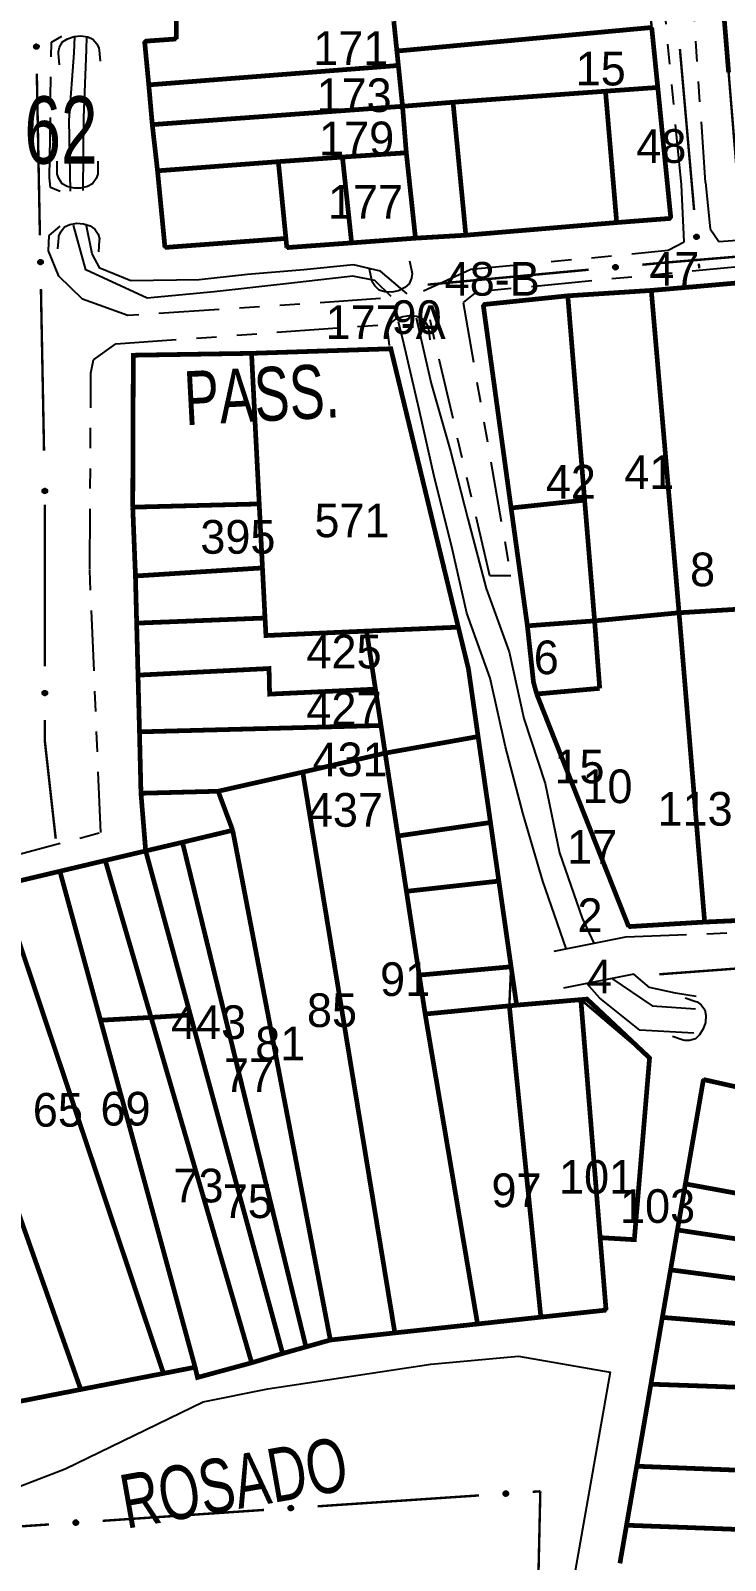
# Model space of a CAD drawing. Extents: x 202481 to 204056, y 4838981 to 4840330.
# Drawn here: x 203891.1 to 203942.7, y 4839398.9 to 4839512.5 of the extents above; entities that cross this region are included whole.
import ezdxf
from ezdxf.enums import TextEntityAlignment as Align

# ---------------------------------------------------------------- set-up
doc = ezdxf.new("R2010")
doc.units = 0
doc.header["$LTSCALE"] = 1.5
doc.header["$MEASUREMENT"] = 0
doc.linetypes.add('TRACO_25', pattern=[8, 3, -1, 1, -1, 1, -1])
for name, color, linetype in [('CD_MALHA_LOTES', 7, 'CONTINUOUS'), ('CD_TXT_QUADRA', 7, 'CONTINUOUS'), ('HD-CURSO-PERENE', 170, 'CONTINUOUS'), ('RU-QUADRA', 210, 'CONTINUOUS'), ('SV-EIXO-RUA-N-PAV', 6, 'CONTINUOUS'), ('SV-EIXO-RUA-PAV', 20, 'CONTINUOUS'), ('SV-PONTE-BUEIRO', 251, 'CONTINUOUS'), ('SV-RUA-NAO-PAV', 7, 'CONTINUOUS'), ('SV-RUA-PAVIM', 7, 'CONTINUOUS'), ('SV-TXT-RUA-N-PAV', 7, 'CONTINUOUS'), ('Th_NmrPort', 1, 'CONTINUOUS')]:
    doc.layers.add(name, color=color, linetype=linetype)
doc.styles.add('ARIAL', font='ARIAL.SHX')

# ---------------------------------------------------------------- blocks, each defined once
blk = doc.blocks.new('COD119', base_point=(203350.85, 4840079.89))
at = {"layer": 'SV-PONTE-BUEIRO'}
blk.add_lwpolyline([(203349.34, 4840077.89), (203349.34, 4840078.723333), (203349.34, 4840078.848333), (203349.465833, 4840079.181667), (203349.7175, 4840079.556667), (203350.095, 4840079.765), (203350.598333, 4840079.89), (203351.101667, 4840079.89), (203351.605, 4840079.765), (203351.9825, 4840079.556667), (203352.234167, 4840079.181667), (203352.36, 4840078.848333), (203352.36, 4840078.723333), (203352.36, 4840077.89)], dxfattribs=at)

msp = doc.modelspace()

# ---------------------------------------------------------------- linework, layer by layer
at = {"layer": 'CD_MALHA_LOTES', "linetype": 'Continuous', "const_width": 0.35, "flags": 128}
for points in [[(203901.94, 4839517.87), (203901.96, 4839511.86)], [(203942.97, 4839509.38), (203942.56, 4839514.38)], [(203918.34, 4839510.96), (203918.11, 4839513.18)], [(203918.34, 4839510.96), (203937.26, 4839512.71)], [(203937.26, 4839512.71), (203937.71, 4839508.26)], [(203901.96, 4839511.86), (203899.61, 4839511.69)], [(203899.61, 4839511.69), (203899.92, 4839508.45)], [(203899.92, 4839508.45), (203918.45, 4839509.89)], [(203918.45, 4839509.89), (203918.34, 4839510.96)], [(203918.76, 4839506.86), (203918.45, 4839509.89)], [(203900.18, 4839505.5), (203899.92, 4839508.45)], [(203922.51, 4839507.16), (203933.83, 4839507.98)], [(203933.83, 4839507.98), (203937.71, 4839508.26)], [(203934.66, 4839498.23), (203933.83, 4839507.98)], [(203937.71, 4839508.26), (203938.68, 4839498.54)], [(203900.18, 4839505.5), (203918.76, 4839506.86)], [(203918.76, 4839506.86), (203922.51, 4839507.16)], [(203919.04, 4839503.41), (203918.76, 4839506.86)], [(203923.46, 4839497.29), (203922.51, 4839507.16)], [(203900.57, 4839502.07), (203900.18, 4839505.5)], [(203909.54, 4839502.75), (203914.3, 4839503.09)], [(203914.3, 4839503.09), (203919.04, 4839503.41)], [(203914.98, 4839496.72), (203914.3, 4839503.09)], [(203919.72, 4839497.07), (203919.04, 4839503.41)], [(203900.57, 4839502.07), (203909.54, 4839502.75)], [(203901.12, 4839496.38), (203900.57, 4839502.07)], [(203910.1, 4839497.05), (203909.54, 4839502.75)], [(203938.68, 4839498.54), (203934.66, 4839498.23)], [(203934.66, 4839498.23), (203923.46, 4839497.29)], [(203910.1, 4839497.05), (203901.12, 4839496.38)], [(203910.17, 4839496.37), (203910.1, 4839497.05)], [(203914.98, 4839496.72), (203910.17, 4839496.37)], [(203919.72, 4839497.07), (203914.98, 4839496.72)], [(203923.46, 4839497.29), (203919.72, 4839497.07)], [(203937.23, 4839493.19), (203948.37, 4839494.16)], [(203931.03, 4839492.79), (203937.23, 4839493.19)], [(203939.29, 4839469.26), (203937.23, 4839493.19)], [(203924.75, 4839492.14), (203931.03, 4839492.79)], [(203926.82, 4839477.04), (203924.75, 4839492.14)], [(203932.28, 4839477.62), (203931.03, 4839492.79)], [(203898.73, 4839477.1), (203898.77, 4839488.38), (203907.55, 4839488.52)], [(203907.55, 4839488.52), (203917.89, 4839488.86), (203922.9, 4839468.19)], [(203908.12, 4839477.34), (203907.55, 4839488.52)], [(203908.12, 4839477.34), (203898.73, 4839477.1)], [(203898.93, 4839471.99), (203898.73, 4839477.1)], [(203908.36, 4839472.59), (203908.12, 4839477.34)], [(203926.82, 4839477.04), (203932.28, 4839477.62)], [(203928.03, 4839468.29), (203926.82, 4839477.04)], [(203933.02, 4839468.66), (203932.28, 4839477.62)], [(203898.93, 4839471.99), (203908.36, 4839472.59)], [(203908.55, 4839468.87), (203908.36, 4839472.59)], [(203899.02, 4839468.49), (203898.93, 4839471.99)], [(203939.29, 4839469.26), (203933.02, 4839468.66)], [(203939.29, 4839469.26), (203944.43, 4839469.57)], [(203941.19, 4839446.3), (203939.29, 4839469.26)], [(203899.02, 4839468.49), (203908.55, 4839468.87)], [(203899.12, 4839464.63), (203899.02, 4839468.49)], [(203916.09, 4839467.9), (203908.62, 4839467.57), (203908.55, 4839468.87)], [(203916.09, 4839467.9), (203922.9, 4839468.19)], [(203916.75, 4839463.59), (203916.09, 4839467.9)], [(203922.9, 4839468.19), (203923.65, 4839465.11), (203924.37, 4839460.07)], [(203933.02, 4839468.66), (203928.03, 4839468.29)], [(203928.72, 4839463.23), (203928.48, 4839464.12), (203928.03, 4839468.29)], [(203933.02, 4839468.66), (203933.4, 4839463.65)], [(203899.12, 4839464.63), (203908.85, 4839465.12), (203908.89, 4839463.22), (203916.75, 4839463.59)], [(203899.23, 4839460.42), (203899.12, 4839464.63)], [(203917.16, 4839460.89), (203916.75, 4839463.59)], [(203933.4, 4839463.65), (203928.72, 4839463.23)], [(203935.55, 4839445.96), (203928.72, 4839463.23)], [(203899.23, 4839460.42), (203917.16, 4839460.89)], [(203899.34, 4839455.86), (203899.23, 4839460.42)], [(203917.47, 4839458.84), (203917.16, 4839460.89)], [(203917.47, 4839458.84), (203924.37, 4839460.07)], [(203924.37, 4839460.07), (203925.29, 4839453.69)], [(203911.35, 4839457.43), (203917.47, 4839458.84)], [(203918.42, 4839452.69), (203917.47, 4839458.84)], [(203905.07, 4839456.01), (203911.35, 4839457.43)], [(203918.19, 4839415.8), (203911.35, 4839457.43)], [(203899.34, 4839455.86), (203905.07, 4839456.01)], [(203899.69, 4839451.58), (203899.34, 4839455.86)], [(203906.15, 4839453.11), (203905.07, 4839456.01)], [(203902.42, 4839452.22), (203906.15, 4839453.11)], [(203913.4, 4839415.27), (203906.15, 4839453.11)], [(203918.42, 4839452.69), (203925.29, 4839453.69)], [(203925.29, 4839453.69), (203925.91, 4839449.34)], [(203899.69, 4839451.58), (203902.42, 4839452.22)], [(203911.59, 4839414.76), (203902.42, 4839452.22)], [(203919.05, 4839448.58), (203918.42, 4839452.69)], [(203893.32, 4839450.07), (203896.69, 4839450.87)], [(203896.69, 4839450.87), (203899.69, 4839451.58)], [(203900.09, 4839439.22), (203896.69, 4839450.87)], [(203903.01, 4839439.4), (203899.69, 4839451.58)], [(203888.89, 4839449.02), (203893.32, 4839450.07)], [(203896.34, 4839439.01), (203893.32, 4839450.07)], [(203901.01, 4839412.79), (203888.89, 4839449.02)], [(203919.05, 4839448.58), (203925.91, 4839449.34)], [(203920, 4839442.36), (203919.05, 4839448.58)], [(203925.91, 4839449.34), (203926.82, 4839442.98)], [(203894.87, 4839411.6), (203882.23, 4839447.44)], [(203941.19, 4839446.3), (203935.55, 4839445.96)], [(203947.16, 4839446.57), (203941.19, 4839446.3)], [(203920, 4839442.36), (203926.82, 4839442.98)], [(203926.82, 4839442.98), (203927.23, 4839440.13)], [(203920.44, 4839439.47), (203920, 4839442.36)], [(203933.43, 4839422.87), (203935.97, 4839422.72), (203937.1, 4839436.21), (203932.45, 4839440.58), (203932, 4839440.54)], [(203920.44, 4839439.47), (203926.69, 4839440.08)], [(203924.33, 4839416.46), (203920.44, 4839439.47)], [(203926.69, 4839440.08), (203927.23, 4839440.13)], [(203929.03, 4839416.97), (203926.69, 4839440.08)], [(203927.23, 4839440.13), (203932, 4839440.54)], [(203932, 4839440.54), (203933.43, 4839422.87)], [(203896.34, 4839439.01), (203900.09, 4839439.22)], [(203903.36, 4839413.25), (203896.34, 4839439.01)], [(203900.09, 4839439.22), (203903.01, 4839439.4)], [(203907.56, 4839413.58), (203900.09, 4839439.22)], [(203903.01, 4839439.4), (203909.86, 4839414.27)], [(203939.76, 4839426.86), (203941.1, 4839434.61)], [(203941.1, 4839434.61), (203950.59, 4839432.48)], [(203939.17, 4839423.44), (203939.76, 4839426.86)], [(203950.17, 4839424.95), (203939.76, 4839426.86)], [(203933.43, 4839422.87), (203933.87, 4839417.49)], [(203938.66, 4839420.48), (203939.17, 4839423.44)], [(203965.15, 4839419.53), (203939.17, 4839423.44)], [(203938.05, 4839416.95), (203938.66, 4839420.48)], [(203970.81, 4839416.24), (203938.66, 4839420.48)], [(203929.03, 4839416.97), (203924.33, 4839416.46)], [(203933.87, 4839417.49), (203929.03, 4839416.97)], [(203937.2, 4839411.99), (203938.05, 4839416.95)], [(203970.86, 4839414.25), (203938.05, 4839416.95)], [(203918.19, 4839415.8), (203913.4, 4839415.27)], [(203924.33, 4839416.46), (203918.19, 4839415.8)], [(203911.59, 4839414.76), (203909.86, 4839414.27)], [(203913.4, 4839415.27), (203911.59, 4839414.76)], [(203907.56, 4839413.58), (203903.54, 4839412.49), (203903.36, 4839413.25)], [(203909.86, 4839414.27), (203907.56, 4839413.58)], [(203901.01, 4839412.79), (203894.87, 4839411.6)], [(203903.36, 4839413.25), (203901.01, 4839412.79)], [(203894.87, 4839411.6), (203889.59, 4839410.57)], [(203936.15, 4839405.9), (203937.2, 4839411.99)], [(203991.7, 4839410.08), (203937.2, 4839411.99)], [(203935.39, 4839401.52), (203936.15, 4839405.9)], [(203994.7, 4839403.61), (203936.15, 4839405.9)], [(203934.9, 4839398.69), (203935.39, 4839401.52)], [(203992.6, 4839399.37), (203935.39, 4839401.52)]]:
    msp.add_lwpolyline(points, dxfattribs=at)
at = {"layer": 'HD-CURSO-PERENE', "linetype": 'Continuous'}
for points in [[(203894.1, 4839500.56, 2.76), (203894.02, 4839505.82, 2.76), (203894.37, 4839510.84, 2.76), (203894.42, 4839512.05, 2.76)], [(203895.06, 4839500.6, 2.76), (203895.11, 4839506.04, 2.76), (203895.3, 4839511.06, 2.76), (203895.32, 4839512.03, 2.76)], [(203917.92, 4839492.73, 2.76), (203916.7, 4839493.93, 2.76), (203915.08, 4839494.25, 2.76), (203910.1, 4839493.67, 2.76), (203904.77, 4839493.08, 2.76), (203899.79, 4839492.62, 2.76), (203895.24, 4839494.71, 2.76), (203894.32, 4839498.03, 2.76)], [(203919.1, 4839492.94, 2.76), (203917.12, 4839494.62, 2.76), (203915.13, 4839495.08, 2.76), (203911.42, 4839494.73, 2.76), (203907.24, 4839494.38, 2.76), (203903.65, 4839493.98, 2.76), (203898.58, 4839493.91, 2.76), (203896.29, 4839494.85, 2.76), (203895.72, 4839495.9, 2.76), (203895.28, 4839498.1, 2.76)], [(203930.91, 4839444.33, 2.76), (203929.17, 4839449.33, 2.76), (203927.72, 4839454.32, 2.76), (203926.41, 4839459.31, 2.76), (203925.27, 4839464.4, 2.76), (203923.54, 4839469.24, 2.76), (203922.41, 4839474.15, 2.76), (203921.14, 4839479.27, 2.76), (203919.99, 4839484.35, 2.76), (203918.85, 4839489.26, 2.76), (203918.46, 4839490.87, 2.76)], [(203919.76, 4839491.16, 2.76), (203920.88, 4839486.27, 2.76), (203922.33, 4839481.26, 2.76), (203923.6, 4839476.24, 2.76), (203924.97, 4839471.07, 2.76), (203926.68, 4839466.36, 2.76), (203927.77, 4839461.4, 2.76), (203929.36, 4839456.58, 2.76), (203930.42, 4839451.45, 2.76), (203932.1, 4839446.6, 2.76), (203932.97, 4839444.73, 2.76)], [(203934.3, 4839442.1, 2.76), (203937.3, 4839440.09, 2.76), (203940.5, 4839439.85, 2.76)], [(203940.39, 4839438.05, 2.76), (203936.39, 4839438.27, 2.76), (203933.42, 4839440.64, 2.76), (203932.44, 4839441.74, 2.76)]]:
    msp.add_polyline3d(points, dxfattribs=at)
at = {"layer": 'RU-QUADRA', "linetype": 'Continuous', "const_width": 0.18, "flags": 128}
msp.add_lwpolyline([(203901.12, 4839496.38), (203900.57, 4839502.07), (203900.18, 4839505.5), (203899.92, 4839508.45), (203899.61, 4839511.69), (203901.96, 4839511.86), (203901.94, 4839517.87), (203901.91, 4839524.43), (203920.67, 4839526.4), (203935.79, 4839527.99), (203936.43, 4839520.99), (203936.88, 4839516.45), (203937.26, 4839512.71), (203937.71, 4839508.26), (203938.68, 4839498.54), (203934.66, 4839498.23), (203923.46, 4839497.29), (203919.72, 4839497.07), (203914.98, 4839496.72), (203910.17, 4839496.37), (203910.1, 4839497.05)], close=True, dxfattribs=at)
for points in [[(204020.49, 4839513.12), (204021.09, 4839508.79), (204021.28, 4839503.18), (203984.76, 4839502.62), (203984.85, 4839500.74), (203980.94, 4839500.54), (203975.66, 4839500.26), (203971.9, 4839500.07), (203953.96, 4839499.15), (203949.93, 4839498.86), (203943.86, 4839498.54), (203942.97, 4839509.38), (203942.56, 4839514.38)], [(203948.37, 4839494.16), (203937.23, 4839493.19), (203931.03, 4839492.79), (203924.75, 4839492.14), (203926.82, 4839477.04), (203928.03, 4839468.29), (203928.48, 4839464.12), (203928.72, 4839463.23), (203935.55, 4839445.96), (203941.19, 4839446.3), (203947.16, 4839446.57)], [(203950.59, 4839432.48), (203941.1, 4839434.61), (203939.76, 4839426.86), (203939.17, 4839423.44), (203938.66, 4839420.48), (203938.05, 4839416.95), (203937.2, 4839411.99), (203936.15, 4839405.9), (203935.39, 4839401.52), (203934.9, 4839398.69)]]:
    msp.add_lwpolyline(points, dxfattribs=at)
at = {"layer": 'RU-QUADRA', "linetype": 'Continuous'}
msp.add_lwpolyline([(203889.59, 4839410.57, 0.18, 0.18, 0), (203894.87, 4839411.6, 0.18, 0.18, 0), (203901.01, 4839412.79, 0.18, 0.18, 0), (203903.36, 4839413.25, 0.18, 0.18, 0), (203903.54, 4839412.49, 0.18, 0.18, 0), (203909.86, 4839414.27, 0.18, 0.18, 0), (203913.4, 4839415.27, 0.18, 0.18, 0), (203918.19, 4839415.8, 0.18, 0.18, 0), (203924.33, 4839416.46, 0.18, 0.18, 0), (203929.03, 4839416.97, 0.18, 0.18, 0), (203933.87, 4839417.49, 0.18, 0.18, 0), (203933.43, 4839422.87, 0.18, 0.18, 0), (203935.97, 4839422.72, 0.18, 0.18, 0), (203937.1, 4839436.21, 0.18, 0.18, 0), (203932, 4839440.54, 0.18, 0.18, 0), (203926.69, 4839440.08, 0.18, 0.18, 0), (203926.82, 4839442.98, 0.18, 0.18, 0), (203925.91, 4839449.34, 0.18, 0.18, 0), (203925.29, 4839453.69, 0.18, 0.18, 0), (203924.37, 4839460.07, 0.18, 0.18, 0), (203923.65, 4839465.11, 0.18, 0.18, 0), (203922.9, 4839468.19, 0.18, 0.18, 0), (203917.89, 4839488.86, 0.18, 0.18, 0), (203907.55, 4839488.52, 0.18, 0.18, 0), (203898.77, 4839488.38, 0.18, 0.18, 0), (203898.73, 4839477.1, 0.18, 0.18, 0), (203898.93, 4839471.99, 0.18, 0.18, 0), (203899.02, 4839468.49, 0.18, 0.18, 0), (203899.12, 4839464.63, 0.18, 0.18, 0), (203899.23, 4839460.42, 0.18, 0.18, 0), (203899.34, 4839455.86, 0.18, 0.18, 0), (203899.69, 4839451.58, 0.18, 0.18, 0), (203896.69, 4839450.87, 0.18, 0.18, 0), (203893.32, 4839450.07, 0.18, 0.18, 0), (203888.89, 4839449.02, 0.18, 0.18, 0)], format="xyseb", dxfattribs=at)
at = {"layer": 'SV-EIXO-RUA-N-PAV'}
for points in [[(203891.676205, 4839511.434724), (203891.711921, 4839511.401311), (203891.735784, 4839511.365291), (203891.747041, 4839511.32952), (203891.748745, 4839511.295316), (203891.746548, 4839511.260128), (203891.736505, 4839511.225139), (203891.716757, 4839511.188775), (203891.683491, 4839511.152712), (203891.644985, 4839511.130691), (203891.610506, 4839511.11778), (203891.574942, 4839511.113949), (203891.540794, 4839511.116656), (203891.504795, 4839511.128289), (203891.468139, 4839511.148662), (203891.432686, 4839511.18299), (203891.409533, 4839511.218464), (203891.399554, 4839511.253349), (203891.395929, 4839511.289127), (203891.398603, 4839511.325024), (203891.408659, 4839511.359313), (203891.429237, 4839511.396183), (203891.463583, 4839511.430727), (203891.4987, 4839511.454223), (203891.533436, 4839511.464689), (203891.568739, 4839511.467465), (203891.60406, 4839511.46569), (203891.639651, 4839511.457059), (203891.676205, 4839511.434724)], [(203940.681034, 4839497.316772), (203940.718965, 4839497.285897), (203940.745252, 4839497.251605), (203940.758944, 4839497.216694), (203940.762999, 4839497.182689), (203940.76323, 4839497.147432), (203940.75562, 4839497.111836), (203940.738422, 4839497.074198), (203940.707718, 4839497.03593), (203940.670819, 4839497.011311), (203940.63731, 4839496.996056), (203940.602095, 4839496.989786), (203940.567842, 4839496.990136), (203940.531127, 4839496.999263), (203940.493155, 4839497.017064), (203940.455423, 4839497.04887), (203940.429883, 4839497.082666), (203940.417526, 4839497.116781), (203940.411446, 4839497.152224), (203940.411643, 4839497.188221), (203940.419314, 4839497.22312), (203940.437305, 4839497.26132), (203940.469191, 4839497.298146), (203940.502607, 4839497.324004), (203940.536541, 4839497.336836), (203940.571569, 4839497.342036), (203940.606928, 4839497.342697), (203940.643029, 4839497.336537), (203940.681034, 4839497.316772)], [(203891.982243, 4839495.437651), (203892.017959, 4839495.404238), (203892.041822, 4839495.368218), (203892.053078, 4839495.332447), (203892.054783, 4839495.298243), (203892.052585, 4839495.263055), (203892.042543, 4839495.228066), (203892.022795, 4839495.191702), (203891.989528, 4839495.155639), (203891.951023, 4839495.133618), (203891.916543, 4839495.120707), (203891.88098, 4839495.116876), (203891.846832, 4839495.119583), (203891.810833, 4839495.131217), (203891.774176, 4839495.151589), (203891.738723, 4839495.185917), (203891.715571, 4839495.221391), (203891.705592, 4839495.256276), (203891.701967, 4839495.292054), (203891.70464, 4839495.327951), (203891.714696, 4839495.36224), (203891.735275, 4839495.39911), (203891.76962, 4839495.433654), (203891.804737, 4839495.45715), (203891.839474, 4839495.467616), (203891.874777, 4839495.470392), (203891.910097, 4839495.468617), (203891.945689, 4839495.459986), (203891.982243, 4839495.437651)], [(203934.416799, 4839495.010644), (203934.4475, 4839495.048715), (203934.481672, 4839495.075158), (203934.516521, 4839495.089009), (203934.550507, 4839495.093219), (203934.585762, 4839495.09361), (203934.621393, 4839495.086162), (203934.659109, 4839495.069136), (203934.697516, 4839495.038606), (203934.722303, 4839495.00182), (203934.73771, 4839494.968382), (203934.744141, 4839494.933196), (203934.743947, 4839494.898941), (203934.734987, 4839494.862185), (203934.717359, 4839494.824132), (203934.685725, 4839494.786256), (203934.652047, 4839494.760562), (203934.617987, 4839494.74805), (203934.582573, 4839494.741809), (203934.546576, 4839494.741841), (203934.511641, 4839494.749353), (203934.47336, 4839494.76717), (203934.43639, 4839494.798888), (203934.41038, 4839494.832186), (203934.397392, 4839494.866061), (203934.392033, 4839494.901065), (203934.391211, 4839494.936421), (203934.397207, 4839494.97255), (203934.416799, 4839495.010644)], [(203892.310081, 4839478.443681), (203892.345151, 4839478.409591), (203892.368321, 4839478.373121), (203892.378891, 4839478.337141), (203892.379941, 4839478.302911), (203892.377071, 4839478.267771), (203892.366361, 4839478.232981), (203892.345921, 4839478.197001), (203892.311971, 4839478.161581), (203892.273051, 4839478.140301), (203892.238331, 4839478.128051), (203892.202701, 4839478.124901), (203892.168611, 4839478.128261), (203892.132841, 4839478.140581), (203892.096581, 4839478.161651), (203892.061791, 4839478.196651), (203892.039321, 4839478.232561), (203892.030011, 4839478.267631), (203892.027071, 4839478.303471), (203892.030431, 4839478.339311), (203892.041141, 4839478.373401), (203892.062421, 4839478.409871), (203892.097421, 4839478.443751), (203892.132981, 4839478.466571), (203892.167911, 4839478.476371), (203892.203261, 4839478.478471), (203892.238541, 4839478.476021), (203892.273961, 4839478.466711), (203892.310081, 4839478.443681)], [(203892.310081, 4839463.438681), (203892.345151, 4839463.404591), (203892.368321, 4839463.368121), (203892.378891, 4839463.332141), (203892.379941, 4839463.297911), (203892.377071, 4839463.262771), (203892.366361, 4839463.227981), (203892.345921, 4839463.192001), (203892.311971, 4839463.156581), (203892.273051, 4839463.135301), (203892.238331, 4839463.123051), (203892.202701, 4839463.119901), (203892.168611, 4839463.123261), (203892.132841, 4839463.135581), (203892.096581, 4839463.156651), (203892.061791, 4839463.191651), (203892.039321, 4839463.227561), (203892.030011, 4839463.262631), (203892.027071, 4839463.298471), (203892.030431, 4839463.334311), (203892.041141, 4839463.368401), (203892.062421, 4839463.404871), (203892.097421, 4839463.438751), (203892.132981, 4839463.461571), (203892.167911, 4839463.471371), (203892.203261, 4839463.473471), (203892.238541, 4839463.471021), (203892.273961, 4839463.461711), (203892.310081, 4839463.438681)]]:
    msp.add_lwpolyline(points, close=True, dxfattribs=at)
for points in [[(203891.398603, 4839511.325024), (203891.409533, 4839511.218464)], [(203891.404349, 4839511.337842), (203891.420498, 4839511.207132)], [(203891.408659, 4839511.359313), (203891.432686, 4839511.18299)], [(203891.421432, 4839511.372288), (203891.4498, 4839511.173574)], [(203891.429237, 4839511.396183), (203891.468139, 4839511.148662)], [(203891.448013, 4839511.409645), (203891.485897, 4839511.14151)], [(203891.463583, 4839511.430727), (203891.504795, 4839511.128289)], [(203891.480181, 4839511.440285), (203891.521655, 4839511.127181)], [(203891.4987, 4839511.454223), (203891.540794, 4839511.116656)], [(203891.515365, 4839511.455971), (203891.557309, 4839511.11831)], [(203891.533436, 4839511.464689), (203891.574942, 4839511.113949)], [(203891.550706, 4839511.463471), (203891.590078, 4839511.117572)], [(203891.568739, 4839511.467465), (203891.610506, 4839511.11778)], [(203891.587568, 4839511.462811), (203891.629433, 4839511.129243)], [(203891.60406, 4839511.46569), (203891.644985, 4839511.130691)], [(203891.621805, 4839511.456643), (203891.664591, 4839511.146293)], [(203891.639651, 4839511.457059), (203891.683491, 4839511.152712)], [(203891.656147, 4839511.445017), (203891.698176, 4839511.174231)], [(203891.676205, 4839511.434724), (203891.716757, 4839511.188775)], [(203891.69492, 4839511.415733), (203891.726069, 4839511.214343)], [(203891.711921, 4839511.401311), (203891.736505, 4839511.225139)], [(203891.725613, 4839511.380837), (203891.740371, 4839511.251465)], [(203891.735784, 4839511.365291), (203891.746548, 4839511.260128)], [(203940.411643, 4839497.188221), (203940.429883, 4839497.082666)], [(203940.416493, 4839497.201403), (203940.441602, 4839497.072116)], [(203940.419314, 4839497.22312), (203940.455423, 4839497.04887)], [(203940.431164, 4839497.236944), (203940.473145, 4839497.040654)], [(203940.437305, 4839497.26132), (203940.493155, 4839497.017064)], [(203940.45511, 4839497.276042), (203940.511364, 4839497.011151)], [(203940.469191, 4839497.298146), (203940.531127, 4839496.999263)], [(203940.485092, 4839497.308825), (203940.548024, 4839496.999319)], [(203940.502607, 4839497.324004), (203940.567842, 4839496.990136)], [(203940.519113, 4839497.326895), (203940.584204, 4839496.992923)], [(203940.536541, 4839497.336836), (203940.602095, 4839496.989786)], [(203940.553853, 4839497.33681), (203940.616945, 4839496.994443)], [(203940.571569, 4839497.342036), (203940.63731, 4839496.996056)], [(203940.590673, 4839497.33869), (203940.655404, 4839497.008796)], [(203940.606928, 4839497.342697), (203940.670819, 4839497.011311)], [(203940.625254, 4839497.334893), (203940.689304, 4839497.028226)], [(203940.643029, 4839497.336537), (203940.707718, 4839497.03593)], [(203940.660314, 4839497.325659), (203940.720886, 4839497.058409)], [(203940.681034, 4839497.316772), (203940.738422, 4839497.074198)], [(203940.701012, 4839497.299115), (203940.745951, 4839497.100347)], [(203940.718965, 4839497.285897), (203940.75562, 4839497.111836)], [(203940.734034, 4839497.266414), (203940.757664, 4839497.138366)], [(203940.745252, 4839497.251605), (203940.76323, 4839497.147432)], [(203891.70464, 4839495.327951), (203891.715571, 4839495.221391)], [(203891.710387, 4839495.340769), (203891.726535, 4839495.21006)], [(203891.714696, 4839495.36224), (203891.738723, 4839495.185917)], [(203891.72747, 4839495.375215), (203891.755837, 4839495.176501)], [(203891.735275, 4839495.39911), (203891.774176, 4839495.151589)], [(203891.754051, 4839495.412572), (203891.791935, 4839495.144437)], [(203891.76962, 4839495.433654), (203891.810833, 4839495.131217)], [(203891.786219, 4839495.443213), (203891.827693, 4839495.130108)], [(203891.804737, 4839495.45715), (203891.846832, 4839495.119583)], [(203891.821403, 4839495.458898), (203891.863347, 4839495.121237)], [(203891.839474, 4839495.467616), (203891.88098, 4839495.116876)], [(203891.856744, 4839495.466398), (203891.896115, 4839495.120499)], [(203891.874777, 4839495.470392), (203891.916543, 4839495.120707)], [(203891.893605, 4839495.465739), (203891.935471, 4839495.13217)], [(203891.910097, 4839495.468617), (203891.951023, 4839495.133618)], [(203891.927842, 4839495.45957), (203891.970628, 4839495.14922)], [(203891.945689, 4839495.459986), (203891.989528, 4839495.155639)], [(203891.962184, 4839495.447944), (203892.004213, 4839495.177158)], [(203891.982243, 4839495.437651), (203892.022795, 4839495.191702)], [(203892.000958, 4839495.418661), (203892.032106, 4839495.21727)], [(203892.017959, 4839495.404238), (203892.042543, 4839495.228066)], [(203892.03165, 4839495.383764), (203892.046408, 4839495.254393)], [(203892.041822, 4839495.368218), (203892.052585, 4839495.263055)], [(203934.391211, 4839494.936421), (203934.722303, 4839495.00182)], [(203934.392033, 4839494.901065), (203934.73771, 4839494.968382)], [(203934.395292, 4839494.920184), (203934.724888, 4839494.986417)], [(203934.397207, 4839494.97255), (203934.697516, 4839495.038606)], [(203934.39734, 4839494.883373), (203934.739416, 4839494.948024)], [(203934.397392, 4839494.866061), (203934.744141, 4839494.933196)], [(203934.398932, 4839494.954782), (203934.705304, 4839495.020229)], [(203934.407413, 4839494.848679), (203934.741085, 4839494.91529)], [(203934.408006, 4839494.989884), (203934.674977, 4839495.051672)], [(203934.41038, 4839494.832186), (203934.743947, 4839494.898941)], [(203934.416799, 4839495.010644), (203934.659109, 4839495.069136)], [(203934.425638, 4839494.814741), (203934.734854, 4839494.879081)], [(203934.434365, 4839495.030702), (203934.632926, 4839495.076546)], [(203934.43639, 4839494.798888), (203934.734987, 4839494.862185)], [(203934.4475, 4839495.048715), (203934.621393, 4839495.086162)], [(203934.458557, 4839494.784908), (203934.723189, 4839494.842368)], [(203934.466915, 4839495.063873), (203934.594854, 4839495.088086)], [(203934.47336, 4839494.76717), (203934.717359, 4839494.824132)], [(203934.481672, 4839495.075158), (203934.585762, 4839495.09361)], [(203934.497764, 4839494.76114), (203934.693861, 4839494.804015)], [(203934.511641, 4839494.749353), (203934.685725, 4839494.786256)], [(203934.533371, 4839494.746631), (203934.662543, 4839494.772328)], [(203934.546576, 4839494.741841), (203934.652047, 4839494.760562)], [(203892.030431, 4839478.339311), (203892.039321, 4839478.232561)], [(203892.036421, 4839478.352016), (203892.050066, 4839478.221021)], [(203892.041141, 4839478.373401), (203892.061791, 4839478.196651)], [(203892.05416, 4839478.386129), (203892.078721, 4839478.186908)], [(203892.062421, 4839478.409871), (203892.096581, 4839478.161651)], [(203892.08145, 4839478.422971), (203892.114199, 4839478.15416)], [(203892.097421, 4839478.443751), (203892.132841, 4839478.140581)], [(203892.114199, 4839478.45299), (203892.149676, 4839478.13915)], [(203892.132981, 4839478.466571), (203892.168611, 4839478.128261)], [(203892.149676, 4839478.468), (203892.185154, 4839478.129598)], [(203892.167911, 4839478.476371), (203892.202701, 4839478.124901)], [(203892.185154, 4839478.474823), (203892.217903, 4839478.128234)], [(203892.203261, 4839478.478471), (203892.238331, 4839478.128051)], [(203892.221996, 4839478.473458), (203892.257474, 4839478.13915)], [(203892.238541, 4839478.476021), (203892.273051, 4839478.140301)], [(203892.256109, 4839478.466635), (203892.292951, 4839478.155524)], [(203892.273961, 4839478.466711), (203892.311971, 4839478.161581)], [(203892.290222, 4839478.454355), (203892.327064, 4839478.182815)], [(203892.310081, 4839478.443681), (203892.345921, 4839478.197001)], [(203892.328429, 4839478.424335), (203892.355719, 4839478.222386)], [(203892.345151, 4839478.409591), (203892.366361, 4839478.232981)], [(203892.358448, 4839478.388858), (203892.370729, 4839478.259228)], [(203892.368321, 4839478.373121), (203892.377071, 4839478.267771)], [(203892.167911, 4839463.471371), (203892.202701, 4839463.119901)], [(203892.185154, 4839463.469823), (203892.217903, 4839463.123235)], [(203892.203261, 4839463.473471), (203892.238331, 4839463.123051)], [(203892.221996, 4839463.468459), (203892.257474, 4839463.134151)], [(203892.238541, 4839463.471021), (203892.273051, 4839463.135301)], [(203892.030431, 4839463.334311), (203892.039321, 4839463.227561)], [(203892.036421, 4839463.347016), (203892.050066, 4839463.216022)], [(203892.041141, 4839463.368401), (203892.061791, 4839463.191651)], [(203892.05416, 4839463.381129), (203892.078721, 4839463.181909)], [(203892.062421, 4839463.404871), (203892.096581, 4839463.156651)], [(203892.08145, 4839463.417971), (203892.114199, 4839463.14916)], [(203892.097421, 4839463.438751), (203892.132841, 4839463.135581)], [(203892.114199, 4839463.447991), (203892.149676, 4839463.134151)], [(203892.132981, 4839463.461571), (203892.168611, 4839463.123261)], [(203892.149676, 4839463.463001), (203892.185154, 4839463.124599)], [(203892.256109, 4839463.461636), (203892.292951, 4839463.150525)], [(203892.273961, 4839463.461711), (203892.311971, 4839463.156581)], [(203892.290222, 4839463.449355), (203892.327064, 4839463.177815)], [(203892.310081, 4839463.438681), (203892.345921, 4839463.192001)], [(203892.328429, 4839463.419336), (203892.355719, 4839463.217387)], [(203892.345151, 4839463.404591), (203892.366361, 4839463.227981)], [(203892.358448, 4839463.383858), (203892.370729, 4839463.254229)], [(203892.368321, 4839463.368121), (203892.377071, 4839463.262771)]]:
    msp.add_lwpolyline(points, dxfattribs=at)
at = {"layer": 'SV-EIXO-RUA-N-PAV', "const_width": 0.18}
for points in [[(203939.353201, 4839511.109762), (203940.408181, 4839499.156226)], [(203891.607148, 4839509.28933), (203891.836676, 4839497.291526)], [(203936.561475, 4839495.099221), (203937.557193, 4839495.191672)], [(203937.557193, 4839495.191672), (203937.97, 4839495.23)], [(203937.97, 4839495.23), (203948.518852, 4839496.109072)], [(203920.63, 4839493.62), (203932.578606, 4839494.729416)], [(203940.759841, 4839495.171714), (203940.79, 4839494.83)], [(203891.913185, 4839493.292257), (203892.142714, 4839481.294453)], [(203892.2, 4839477.295001), (203892.2, 4839465.295001)], [(203892.2, 4839461.295001), (203892.2, 4839460.295001)], [(203892.2, 4839460.295001), (203892.2, 4839459.75)], [(203892.2, 4839459.75), (203892.915745, 4839453.334805)], [(203892.915745, 4839453.334805), (203893.01, 4839452.49)]]:
    msp.add_lwpolyline(points, dxfattribs=at)
at = {"layer": 'SV-EIXO-RUA-PAV', "const_width": 0.18}
for points in [[(203937.82, 4839442.42), (203949.786834, 4839443.311562)], [(203924.432374, 4839403.732444), (203912.459603, 4839402.924503)], [(203928.99, 4839404.04), (203928.423297, 4839404.001758)], [(203928.75, 4839393.31), (203928.98034, 4839403.6081)], [(203928.98034, 4839403.6081), (203928.99, 4839404.04)], [(203908.46868, 4839402.655189), (203896.495909, 4839401.847248)], [(203892.504986, 4839401.577934), (203890.509524, 4839401.443277)]]:
    msp.add_lwpolyline(points, dxfattribs=at)
at = {"layer": 'SV-EIXO-RUA-PAV'}
for points in [[(203926.578601, 4839403.766944), (203926.54695, 4839403.729658), (203926.512123, 4839403.704086), (203926.476936, 4839403.691117), (203926.442854, 4839403.687765), (203926.407601, 4839403.688262), (203926.372169, 4839403.696606), (203926.334894, 4839403.714577), (203926.297269, 4839403.746065), (203926.273417, 4839403.783464), (203926.258857, 4839403.81728), (203926.253315, 4839403.852618), (203926.254372, 4839403.886856), (203926.264256, 4839403.923375), (203926.282837, 4839403.960971), (203926.315415, 4839403.998039), (203926.349731, 4839404.022875), (203926.384094, 4839404.034525), (203926.419655, 4839404.039872), (203926.45564, 4839404.038933), (203926.490374, 4839404.030542), (203926.528194, 4839404.011766), (203926.564353, 4839403.979126), (203926.589516, 4839403.945183), (203926.601645, 4839403.910993), (203926.60612, 4839403.875864), (203926.606051, 4839403.840499), (203926.599147, 4839403.804533), (203926.578601, 4839403.766944)], [(203910.614908, 4839402.689689), (203910.583256, 4839402.652403), (203910.548429, 4839402.62683), (203910.513242, 4839402.613862), (203910.479161, 4839402.61051), (203910.443907, 4839402.611007), (203910.408475, 4839402.619351), (203910.3712, 4839402.637322), (203910.333575, 4839402.66881), (203910.309723, 4839402.706209), (203910.295163, 4839402.740025), (203910.289621, 4839402.775362), (203910.290678, 4839402.809601), (203910.300562, 4839402.846119), (203910.319143, 4839402.883716), (203910.351721, 4839402.920783), (203910.386037, 4839402.94562), (203910.4204, 4839402.95727), (203910.455961, 4839402.962617), (203910.491946, 4839402.961677), (203910.52668, 4839402.953287), (203910.5645, 4839402.934511), (203910.600659, 4839402.901871), (203910.625822, 4839402.867928), (203910.637951, 4839402.833737), (203910.642427, 4839402.798609), (203910.642357, 4839402.763244), (203910.635453, 4839402.727278), (203910.614908, 4839402.689689)], [(203894.651214, 4839401.612434), (203894.619562, 4839401.575148), (203894.584735, 4839401.549575), (203894.549548, 4839401.536607), (203894.515467, 4839401.533254), (203894.480213, 4839401.533752), (203894.444781, 4839401.542095), (203894.407506, 4839401.560066), (203894.369881, 4839401.591555), (203894.346029, 4839401.628954), (203894.331469, 4839401.66277), (203894.325927, 4839401.698107), (203894.326984, 4839401.732346), (203894.336868, 4839401.768864), (203894.355449, 4839401.806461), (203894.388027, 4839401.843528), (203894.422343, 4839401.868365), (203894.456706, 4839401.880015), (203894.492267, 4839401.885361), (203894.528252, 4839401.884422), (203894.562986, 4839401.876032), (203894.600806, 4839401.857255), (203894.636965, 4839401.824616), (203894.662128, 4839401.790673), (203894.674257, 4839401.756482), (203894.678733, 4839401.721354), (203894.678664, 4839401.685989), (203894.67176, 4839401.650022), (203894.651214, 4839401.612434)]]:
    msp.add_lwpolyline(points, close=True, dxfattribs=at)
for points in [[(203926.601645, 4839403.910993), (203926.253315, 4839403.852618)], [(203926.589516, 4839403.945183), (203926.254372, 4839403.886856)], [(203926.592066, 4839403.928622), (203926.256821, 4839403.870441)], [(203926.601262, 4839403.893684), (203926.257664, 4839403.837674)], [(203926.60612, 4839403.875864), (203926.258857, 4839403.81728)], [(203926.574702, 4839403.963008), (203926.263962, 4839403.906481)], [(203926.564353, 4839403.979126), (203926.264256, 4839403.923375)], [(203926.602381, 4839403.856834), (203926.27122, 4839403.798928)], [(203926.606051, 4839403.840499), (203926.273417, 4839403.783464)], [(203926.542545, 4839403.993661), (203926.276549, 4839403.942888)], [(203926.528194, 4839404.011766), (203926.282837, 4839403.960971)], [(203926.59787, 4839403.822339), (203926.289946, 4839403.764633)], [(203926.599147, 4839403.804533), (203926.297269, 4839403.746065)], [(203926.503949, 4839404.018409), (203926.306835, 4839403.98049)], [(203926.490374, 4839404.030542), (203926.315415, 4839403.998039)], [(203926.587914, 4839403.787476), (203926.319471, 4839403.732435)], [(203926.578601, 4839403.766944), (203926.334894, 4839403.714577)], [(203926.468719, 4839404.033811), (203926.338941, 4839404.011377)], [(203926.45564, 4839404.038933), (203926.349731, 4839404.022875)], [(203926.560535, 4839403.747335), (203926.360882, 4839403.70651)], [(203926.54695, 4839403.729658), (203926.372169, 4839403.696606)], [(203926.527159, 4839403.714995), (203926.398651, 4839403.694014)], [(203926.512123, 4839403.704086), (203926.407601, 4839403.688262)], [(203910.637951, 4839402.833737), (203910.289621, 4839402.775362)], [(203910.625822, 4839402.867928), (203910.290678, 4839402.809601)], [(203910.628372, 4839402.851366), (203910.293127, 4839402.793185)], [(203910.637568, 4839402.816429), (203910.293971, 4839402.760419)], [(203910.642427, 4839402.798609), (203910.295163, 4839402.740025)], [(203910.611008, 4839402.885753), (203910.300268, 4839402.829225)], [(203910.600659, 4839402.901871), (203910.300562, 4839402.846119)], [(203910.638687, 4839402.779578), (203910.307526, 4839402.721673)], [(203910.642357, 4839402.763244), (203910.309723, 4839402.706209)], [(203910.578851, 4839402.916406), (203910.312855, 4839402.865633)], [(203910.5645, 4839402.934511), (203910.319143, 4839402.883716)], [(203910.634177, 4839402.745083), (203910.326252, 4839402.687378)], [(203910.635453, 4839402.727278), (203910.333575, 4839402.66881)], [(203910.540256, 4839402.941154), (203910.343141, 4839402.903235)], [(203910.52668, 4839402.953287), (203910.351721, 4839402.920783)], [(203910.624221, 4839402.710221), (203910.355777, 4839402.65518)], [(203910.614908, 4839402.689689), (203910.3712, 4839402.637322)], [(203910.505026, 4839402.956556), (203910.375247, 4839402.934122)], [(203910.491946, 4839402.961677), (203910.386037, 4839402.94562)], [(203910.596842, 4839402.67008), (203910.397188, 4839402.629254)], [(203910.583256, 4839402.652403), (203910.408475, 4839402.619351)], [(203910.563466, 4839402.63774), (203910.434957, 4839402.616759)], [(203910.548429, 4839402.62683), (203910.443907, 4839402.611007)], [(203894.674257, 4839401.756482), (203894.325927, 4839401.698107)], [(203894.662128, 4839401.790673), (203894.326984, 4839401.732346)], [(203894.664678, 4839401.774111), (203894.329433, 4839401.71593)], [(203894.673874, 4839401.739174), (203894.330277, 4839401.683164)], [(203894.678733, 4839401.721354), (203894.331469, 4839401.66277)], [(203894.647314, 4839401.808498), (203894.336575, 4839401.75197)], [(203894.636965, 4839401.824616), (203894.336868, 4839401.768864)], [(203894.674993, 4839401.702323), (203894.343832, 4839401.644418)], [(203894.678664, 4839401.685989), (203894.346029, 4839401.628954)], [(203894.615158, 4839401.839151), (203894.349162, 4839401.788378)], [(203894.600806, 4839401.857255), (203894.355449, 4839401.806461)], [(203894.670483, 4839401.667828), (203894.362558, 4839401.610123)], [(203894.67176, 4839401.650022), (203894.369881, 4839401.591555)], [(203894.576562, 4839401.863899), (203894.379447, 4839401.82598)], [(203894.562986, 4839401.876032), (203894.388027, 4839401.843528)], [(203894.660527, 4839401.632966), (203894.392083, 4839401.577925)], [(203894.651214, 4839401.612434), (203894.407506, 4839401.560066)], [(203894.541332, 4839401.879301), (203894.411553, 4839401.856867)], [(203894.528252, 4839401.884422), (203894.422343, 4839401.868365)], [(203894.633148, 4839401.592825), (203894.433494, 4839401.551999)], [(203894.619562, 4839401.575148), (203894.444781, 4839401.542095)], [(203894.599772, 4839401.560485), (203894.471263, 4839401.539504)], [(203894.584735, 4839401.549575), (203894.480213, 4839401.533752)]]:
    msp.add_lwpolyline(points, dxfattribs=at)
at = {"layer": 'SV-PONTE-BUEIRO', "linetype": 'Continuous'}
for points in [[(203930.03, 4839444.15, 4.44), (203935.35, 4839445.19, 4.44)], [(203935.94, 4839442.42, 4.44), (203930.71, 4839441.4, 4.44)]]:
    msp.add_polyline3d(points, dxfattribs=at)
at = {"layer": 'SV-RUA-NAO-PAV', "linetype": 'TRACO_25'}
for points in [[(203941.25, 4839501.21, 4.3), (203941.61, 4839497.76, 4.3), (203942.25, 4839496.83, 4.3), (203972.59, 4839498.91, 6.15), (203988.81, 4839500.28, 6.48), (204016.49, 4839502.38, 7.72), (204028.06, 4839503.83, 7.62), (204028.04, 4839503.83, 7.62), (204028.32, 4839504.8, 7.62), (204024.12, 4839535.79, 7.71), (204021.48, 4839554.49, 8.4), (204019.99, 4839575.83, 8.46), (204017.63, 4839604.91, 9.04), (204012.73, 4839652.92, 10.03), (204001.88, 4839742.17, 11.78), (204000.03, 4839747.01, 11.81)], [(203941.25, 4839501.21, 4.42), (203939.17, 4839531.94, 4.4), (203933.13, 4839588.14, 4.46), (203932.31, 4839589.76, 4.46), (203930.54, 4839592.55, 4.46), (203928.38, 4839593.15, 4.6)], [(203939.46, 4839501.02, 4.5), (203936.8, 4839529.06, 4.5), (203900.64, 4839525.39, 4.77), (203897.56, 4839524.33, 4.77)], [(203893.35, 4839500.53, 3.92), (203892.62, 4839500.83, 3.92), (203892.55, 4839501.54, 3.92), (203892.69, 4839511.63, 4.13), (203893.46, 4839512.07, 4.13)], [(203935.35, 4839445.19, 4.7), (203965.22, 4839446.4, 4.76), (204000.04, 4839448.63, 4.24), (204028.47, 4839451.82, 4.67), (204030.93, 4839452.41, 4.67), (204031.43, 4839452.9, 4.67), (204032.07, 4839454.28, 4.67), (204032.25, 4839460.08, 4.67), (204030.91, 4839476.98, 6.06), (204029.14, 4839498.21, 6.9), (204028.23, 4839502.32, 7.14), (204026.93, 4839502.38, 7.14), (204019.73, 4839501.83, 7.54), (203977.16, 4839498.01, 7.14), (203956.7, 4839496.18, 4.6), (203924.26, 4839493.08, 4.36), (203923.25, 4839492.29, 4.36), (203926.8, 4839472.01, 4.36), (203925.24, 4839472.01, 4.36), (203920.71, 4839491.38, 4.36)], [(203920.31, 4839493.17, 4.42), (203923.83, 4839494.76, 4.45), (203938.48, 4839496.17, 4.3), (203939.68, 4839496.81, 4.3), (203939.46, 4839501.02, 4.3)], [(203917.13, 4839492.58, 4.06), (203898.37, 4839491.33, 3.84), (203895, 4839492.53, 3.84), (203893.25, 4839494.26, 3.87), (203892.48, 4839496.12, 3.87), (203892.52, 4839497.27, 3.87), (203893.35, 4839497.95, 3.87)], [(203889, 4839450.99, 4.16), (203896.35, 4839452.95, 4.16), (203895.54, 4839472.48, 4), (203895.62, 4839487.05, 4.28), (203895.81, 4839488.04, 4.28), (203897.47, 4839489.22, 4.34), (203917.52, 4839490.66, 3.82)], [(203940.56, 4839440.76, 4.15), (203939.03, 4839441.02, 4.16), (203937.09, 4839441.45, 4.16), (203935.94, 4839442.42, 4.16)]]:
    msp.add_polyline3d(points, dxfattribs=at)
at = {"layer": 'SV-RUA-PAVIM', "linetype": 'Continuous'}
msp.add_polyline3d([(203759.26, 4839469.7, 5.58), (203772.47, 4839439.85, 5.57), (203776.68, 4839433.37, 5.56), (203792.42, 4839414.3, 6.12), (203795.45, 4839411.56, 6.13), (203797.08, 4839410.79, 6.41), (203799.75, 4839410.53, 6.56), (203805.36, 4839410.55, 6.59), (203820.56, 4839408.75, 6.7), (203833.82, 4839406.52, 6.71), (203872.54, 4839399.32, 6.62), (203874.48, 4839399.02, 6.12), (203877.24, 4839399.36, 6.12), (203893.7, 4839405.71, 6.12), (203903.95, 4839410.67, 6.12), (203908.77, 4839411.65, 6.1), (203920.87, 4839413.48, 6.09), (203927.38, 4839414.06, 6.09), (203934.18, 4839412.89, 6.09), (203929.2, 4839384.66, 6.42)], dxfattribs=at)

# ---------------------------------------------------------------- block references
at = {"layer": 'SV-PONTE-BUEIRO'}
for p, rotation in [((203894.62, 4839512.07), 5), ((203894.62, 4839500.78), 180), ((203894.82, 4839498.16), 356), ((203918.21, 4839493.12), 192), ((203919.02, 4839491.3), 8), ((203941.17, 4839438.61), 252)]:
    msp.add_blockref('COD119', p, dxfattribs=dict(at, rotation=rotation))

# ---------------------------------------------------------------- texts
at = {"layer": 'CD_TXT_QUADRA', "style": 'ARIAL', "width": 0.7}
msp.add_text('348844162', height=5, dxfattribs=at).set_placement((203871.65, 4839502.6))
at = {"layer": 'SV-TXT-RUA-N-PAV', "style": 'ARIAL', "width": 0.7}
for s, rotation, p in [('PASS.', 3, (203902.64, 4839483.18)), ('ROSADO', 10, (203898.24, 4839401.25))]:
    msp.add_text(s, height=4, rotation=rotation, dxfattribs=at).set_placement(p)
at = {"layer": 'Th_NmrPort', "color": 1}
for s, p in [('171', (203912.127047, 4839511.187045)), ('15', (203931.614526, 4839509.658452)), ('173', (203912.372563, 4839507.68344)), ('179', (203912.562563, 4839504.47344)), ('48', (203936.116042, 4839503.907858)), ('177', (203913.222563, 4839499.76344)), ('48-B', (203921.891911, 4839494.051936)), ('47', (203937.083061, 4839494.795854)), ('177-A', (203913.043061, 4839490.835854)), ('90', (203917.943061, 4839491.205854)), ('41', (203935.221911, 4839479.691936)), ('42', (203929.398376, 4839478.987522)), ('571', (203912.217748, 4839476.119214)), ('395', (203903.747858, 4839474.893958)), ('8', (203940.106042, 4839472.477858)), ('425', (203911.626667, 4839466.38)), ('6', (203928.502478, 4839465.948376)), ('427', (203911.623333, 4839462.16)), ('431', (203912.077657, 4839458.376276)), ('15', (203930.03685, 4839457.853531)), ('10', (203932.115603, 4839456.376291)), ('437', (203911.731007, 4839454.624414)), ('113', (203937.688163, 4839454.702698)), ('17', (203930.97685, 4839451.873531)), ('2', (203931.748064, 4839446.811911)), ('91', (203917.09056, 4839442.060361)), ('4', (203932.448064, 4839442.251911)), ('85', (203911.661967, 4839439.756549)), ('443', (203901.570945, 4839438.86505)), ('81', (203907.822218, 4839437.288908)), ('77', (203905.508664, 4839434.934476)), ('65', (203891.310142, 4839432.360219)), ('69', (203896.3352, 4839432.442281)), ('101', (203930.377748, 4839427.379214)), ('73', (203901.751447, 4839426.735646)), ('97', (203925.362474, 4839426.383914)), ('75', (203905.410848, 4839425.573112)), ('103', (203934.907858, 4839425.213958))]:
    msp.add_text(s, height=2.5, dxfattribs=at).set_placement(p, align=Align.MIDDLE_LEFT)

doc.saveas('drawing.dxf')
